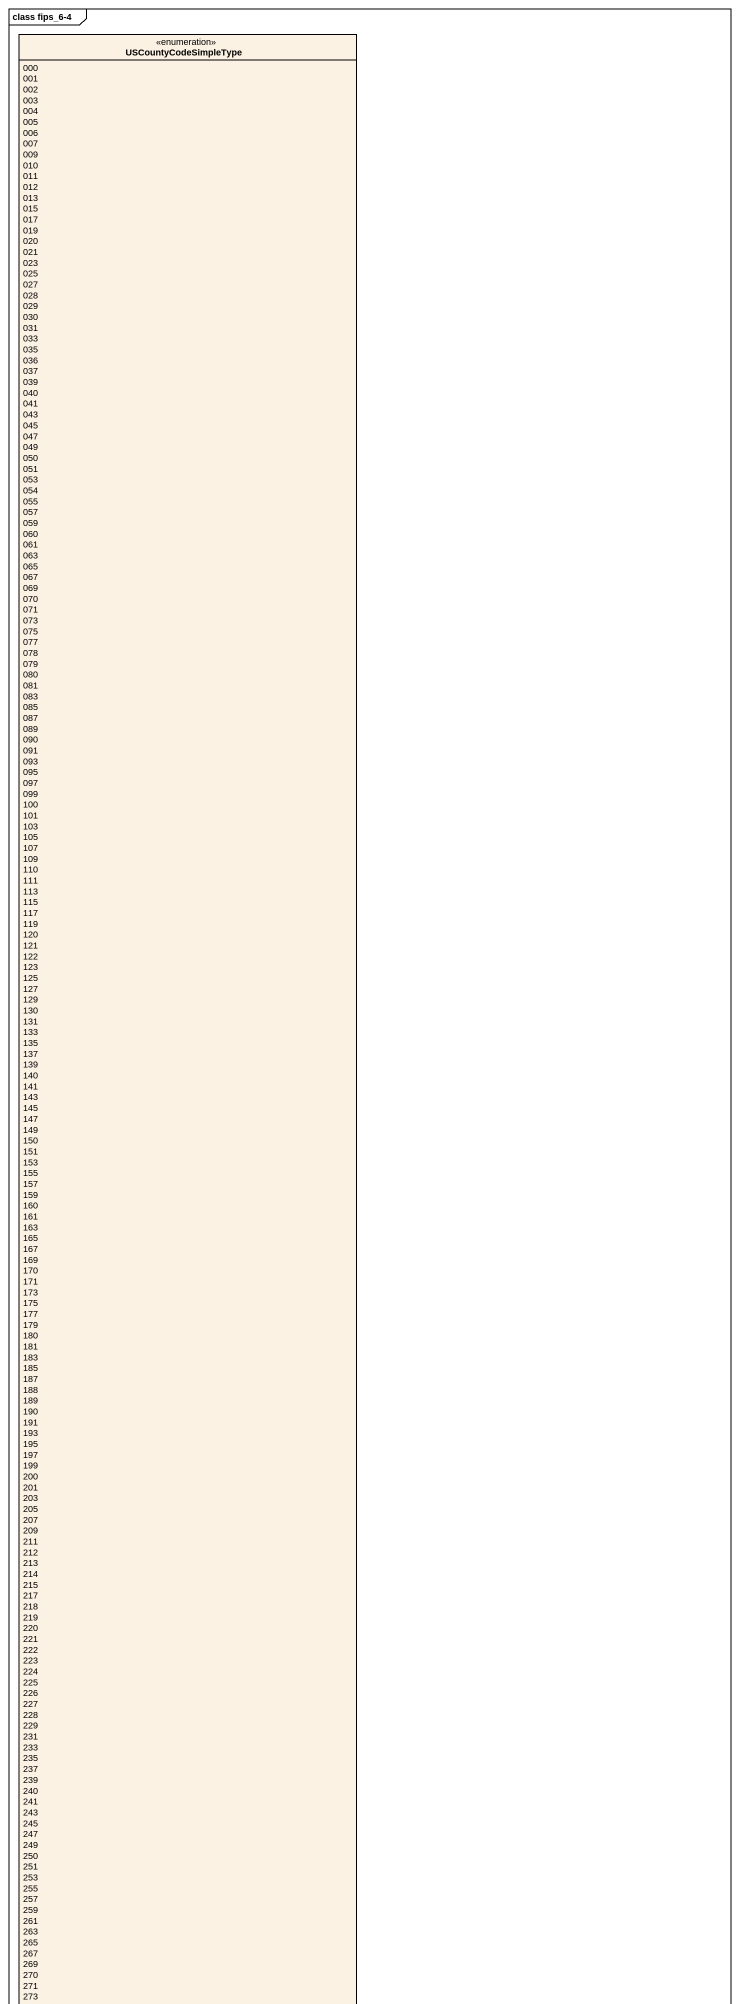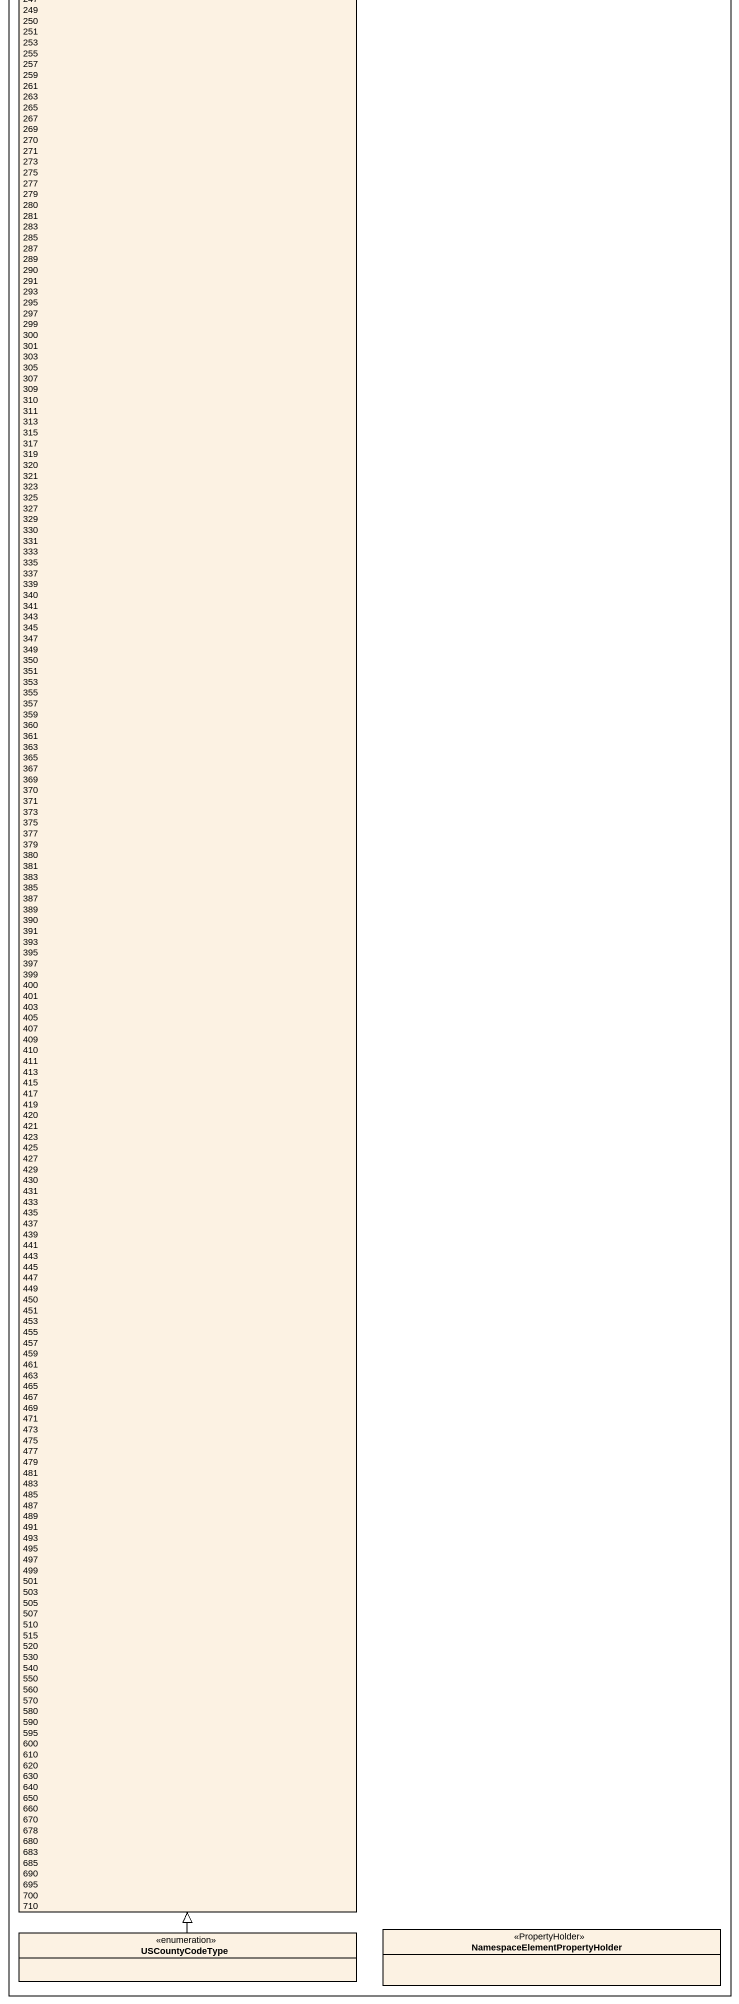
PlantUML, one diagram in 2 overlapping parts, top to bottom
@startuml
mainframe class fips_6-4
hide circle
hide empty members
enum USCountyCodeSimpleType {
  000
  001
  002
  003
  004
  005
  006
  007
  009
  010
  011
  012
  013
  015
  017
  019
  020
  021
  023
  025
  027
  028
  029
  030
  031
  033
  035
  036
  037
  039
  040
  041
  043
  045
  047
  049
  050
  051
  053
  054
  055
  057
  059
  060
  061
  063
  065
  067
  069
  070
  071
  073
  075
  077
  078
  079
  080
  081
  083
  085
  087
  089
  090
  091
  093
  095
  097
  099
  100
  101
  103
  105
  107
  109
  110
  111
  113
  115
  117
  119
  120
  121
  122
  123
  125
  127
  129
  130
  131
  133
  135
  137
  139
  140
  141
  143
  145
  147
  149
  150
  151
  153
  155
  157
  159
  160
  161
  163
  165
  167
  169
  170
  171
  173
  175
  177
  179
  180
  181
  183
  185
  187
  188
  189
  190
  191
  193
  195
  197
  199
  200
  201
  203
  205
  207
  209
  211
  212
  213
  214
  215
  217
  218
  219
  220
  221
  222
  223
  224
  225
  226
  227
  228
  229
  231
  233
  235
  237
  239
  240
  241
  243
  245
  247
  249
  250
  251
  253
  255
  257
  259
  261
  263
  265
  267
  269
  270
  271
  273
  275
  277
  279
  280
  281
  283
  285
  287
  289
  290
  291
  293
  295
  297
  299
  300
  301
  303
  305
  307
  309
  310
  311
  313
  315
  317
  319
  320
  321
  323
  325
  327
  329
  330
  331
  333
  335
  337
  339
  340
  341
  343
  345
  347
  349
  350
  351
  353
  355
  357
  359
  360
  361
  363
  365
  367
  369
  370
  371
  373
  375
  377
  379
  380
  381
  383
  385
  387
  389
  390
  391
  393
  395
  397
  399
  400
  401
  403
  405
  407
  409
  410
  411
  413
  415
  417
  419
  420
  421
  423
  425
  427
  429
  430
  431
  433
  435
  437
  439
  441
  443
  445
  447
  449
  450
  451
  453
  455
  457
  459
  461
  463
  465
  467
  469
  471
  473
  475
  477
  479
  481
  483
  485
  487
  489
  491
  493
  495
  497
  499
  501
  503
  505
  507
  510
  515
  520
  530
  540
  550
  560
  570
  580
  590
  595
  600
  610
  620
  630
  640
  650
  660
  670
  678
  680
  683
  685
  690
  695
  700
  710
}
enum USCountyCodeType
class "NamespaceElementPropertyHolder" as NamespaceElementPropertyHold <<PropertyHolder>>
USCountyCodeType -up-|> USCountyCodeSimpleType
@enduml
